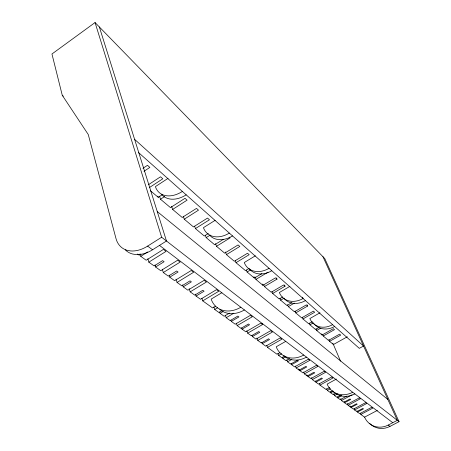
<?xml version="1.0" encoding="UTF-8"?>
<svg xmlns="http://www.w3.org/2000/svg" width="451" height="451" viewBox="0 0 451 451"><rect width="100%" height="100%" fill="white"/><g stroke="black" fill="none" stroke-linecap="round" stroke-linejoin="round"><path stroke-width="0.68" d="M399.045 421.679L324.771 258.575L95.06 22.55L51.955 53.99L62.255 95.268L88.266 134.533L115.997 238.551A31.277 21.778 -51.6 0 0 127.729 250.468L130.767 250.953A31.277 21.778 -51.6 0 0 147.618 246.111L161.638 237.237L399.045 421.679L389.985 426.387A18.767 17.426 -56.5 0 1 378.434 428.174L376.202 427.582A18.767 17.426 -56.5 0 1 369.544 423.275M142.944 168.313L147.471 165.314L149.856 167.411L143.999 171.284M148.402 184.735L160.528 176.792L162.811 178.799L149.569 187.458M168.031 178.37L155.403 186.613A25.741 17.837 -48 0 0 182.379 191.45M150.448 190.779L158.262 197.346L162.399 194.669M159.519 196.174L160.494 199.224L164.615 196.557M171.634 206.4L172.626 209.416L187.103 200.143L185.006 198.299L170.484 207.618L160.494 199.224M183.258 216.215L184.262 219.192L198.502 210.16L196.489 208.396L182.21 217.467L172.626 209.416M140.938 254.127L139.201 255.221L137.538 254.026M140.069 253.902L140.763 256.343L147.697 251.974M125.293 249.837A31.023 21.744 -51.7 0 0 132.757 254.054L135.785 254.544A31.023 21.744 -51.7 0 0 152.551 249.775L166.481 240.997L99.361 26.97M194.623 226.222L195.435 228.584L209.45 219.784L207.516 218.081L193.462 226.926L184.262 219.192M215.144 220.33L203.446 227.659A23.627 17.51 -47.9 0 0 229.328 233.082M147.866 258.784L148.847 262.149L166.047 251.376L163.437 249.397L146.175 260.233L140.763 256.343M208.311 233.5L204.275 236.014L195.435 228.584M155.009 265.002L155.606 267.009L164.102 261.715L162.631 260.627L154.118 265.938L148.847 262.149M205.352 235.275L206.169 237.604L210.194 235.101M162.298 269.213L163.296 272.534L180.163 262.087L177.683 260.204L160.753 270.707L155.606 267.009M223.555 239.261L214.67 244.752L206.169 237.604M215.55 243.647L216.497 246.285L230.072 237.908L229.181 237.125M169.125 275.178L169.734 277.156L178.066 272.021L176.668 270.989L168.313 276.142L163.296 272.534M176.042 279.152L177.063 282.422L193.614 272.286L191.247 270.493L174.638 280.685L169.734 277.156M225.483 252.024L226.436 254.635L239.802 246.455L238.083 244.944L224.677 253.158L216.497 246.285M182.582 284.885L183.202 286.836L191.376 281.847L190.04 280.86L181.849 285.861L177.063 282.422M235.287 260.746L236.003 262.679L249.172 254.691L247.514 253.231L234.311 261.259L226.436 254.635M189.161 288.634L190.192 291.859L206.434 282.01L204.179 280.296L187.881 290.196L183.202 286.836M255.345 255.818L244.25 262.533A21.84 17.076 -47.7 0 0 269.044 268.311M195.43 294.148L196.05 296.065L204.077 291.222L202.803 290.281L194.759 295.14L190.192 291.859M248.997 268.497L245.462 270.623L236.003 262.679M246.359 270.076L247.08 271.987L250.609 269.867M201.896 298.325L202.73 300.868L218.679 291.295L216.519 289.66L200.52 299.278L196.05 296.065M221.864 292.699L211.169 299.109A26.851 20.988 -51.7 0 0 240.851 307.238M247.08 271.987L254.347 278.092L261.896 273.588M254.945 276.891L255.914 279.406L268.074 272.15M215.623 306.161L212.601 307.96L202.73 300.868M213.87 306.973L214.715 309.476L217.726 307.683M255.914 279.406L262.927 285.303L275.516 277.839L276.993 279.135L264.433 286.571L263.711 284.705M221.869 310.705L218.887 312.475L214.715 309.476M219.643 312.081L220.071 313.321L223.048 311.562M229.503 313.107L224.158 316.264L220.071 313.321M225.331 315.243L226.182 317.713L233.872 313.18M271.942 291.639L272.669 293.488L285.043 286.21L284.542 284.981M289.92 286.312L279.344 292.519A20.301 16.586 -47.5 0 0 303.089 298.5L302.553 297.22M230.878 320.171L231.307 321.4L238.917 316.935L237.801 316.106L230.173 320.588L226.182 317.713M282.709 296.944L279.214 298.99L272.669 293.488M279.891 298.348L280.623 300.174L284.107 298.139M236.307 323.17L237.158 325.605L252.278 316.777L250.39 315.345L235.225 324.213L231.307 321.4M241.646 327.922L242.074 329.134L249.55 324.782L248.478 323.993L240.992 328.356L237.158 325.605M291.774 302.689L286.949 305.49L280.623 300.174M287.586 304.831L288.313 306.635L294.328 303.145M246.827 330.769L247.689 333.165L262.544 324.562L262.093 323.367M251.968 335.358L252.402 336.553L259.748 332.308L258.722 331.553L251.359 335.803L247.689 333.165M295.027 311.1L295.755 312.887L307.616 306.049L307.12 304.859M256.923 338.058L257.786 340.42L272.393 332.032L270.656 330.713L256.005 339.141L252.402 336.553M302.226 317.171L302.959 318.942L314.657 312.239L313.411 311.139L301.68 317.87L295.755 312.887M261.822 342.348L262.307 343.673L269.54 339.535L268.554 338.808L261.309 342.957L257.786 340.42M319.973 312.785L309.843 318.575A18.965 16.073 -47.3 0 0 332.59 324.664M312.351 321.681L308.698 323.767L302.959 318.942M266.75 345.421L267.482 347.388L281.847 339.203L280.178 337.934L265.769 346.159L262.307 343.673M309.206 323.057L309.933 324.805L312.971 323.074M285.782 341.345L276.209 346.791A23.559 19.855 -52.4 0 0 303.748 355.044M319.099 327.432L315.491 329.478L309.933 324.805M315.965 328.751L316.692 330.482L320.887 328.108M279.981 352.586L277.038 354.255L267.482 347.388M277.934 353.488L278.667 355.427L281.728 353.697M316.692 330.482L322.082 335.014L333.351 328.666L334.484 329.658L323.243 335.989L322.516 334.276M284.812 356.11L281.898 357.744L278.667 355.427M282.326 357.124L282.816 358.404L285.72 356.769M289.615 358.652L285.99 360.687L282.816 358.404M286.83 359.904L287.563 361.815L291.774 359.447M328.875 339.637L329.596 341.334L340.697 335.116L339.597 334.152L328.475 340.387L323.243 335.989M291.064 363.416L291.549 364.679L298.41 360.845L297.542 360.202L290.669 364.047L287.563 361.815M347.304 336.79L333.413 344.541L329.596 341.334M295.388 366.082L296.121 367.965L309.752 360.366L308.281 359.25L294.61 366.877L291.549 364.679M296.121 367.965L299.114 370.113L305.879 366.359L306.714 366.973L299.966 370.728L299.475 369.476M303.636 372.03L304.363 373.89L317.786 366.46L316.365 365.383L302.909 372.842L299.966 370.728M304.363 373.89L307.249 375.959L313.907 372.284L314.719 372.881L308.067 376.551L307.582 375.317M311.585 377.763L312.312 379.595L325.532 372.329L324.162 371.291L310.908 378.586L308.067 376.551M315.401 380.948L315.886 382.166L322.431 378.575L321.653 378L315.097 381.597L312.312 379.595M319.252 383.299L319.979 385.109L332.996 377.994L331.677 376.991L318.626 384.134L315.886 382.166M336.39 379.065L327.127 384.117A20.988 18.683 -53.3 0 0 352.699 392.257M329.743 387.482L326.073 389.484L319.979 385.109M326.654 388.638L327.381 390.425L330.431 388.762M332.866 390.718L329.974 392.285L327.381 390.425M330.222 391.631L330.707 392.815L333.599 391.248M335.674 393.345L333.261 394.648L330.707 392.815M333.802 393.796L334.529 395.555L337.534 393.932M341.024 395.206L337.032 397.359L334.529 395.555M337.258 396.7L337.743 397.867L341.728 395.724M346.746 396.125L340.212 399.642L337.743 397.867M340.708 398.78L341.435 400.522L352.101 394.788M344.062 401.604L344.541 402.754L350.715 399.451L350.032 398.949L343.859 402.264L341.435 400.522M347.388 403.6L348.11 405.319L360.383 398.763L359.233 397.889L346.932 404.468L344.541 402.754M348.11 405.319L350.455 407.005L356.544 403.752L357.203 404.237L351.12 407.478L350.641 406.34M354.024 408.668L354.571 409.959L366.669 403.532L365.558 402.687L353.426 409.136L351.12 407.478M356.938 410.765L357.485 412.051L363.483 408.871L362.846 408.403L356.842 411.588L354.571 409.959M360.281 413.178L360.828 414.452L372.752 408.144L371.675 407.326L359.718 413.657L357.485 412.051M360.828 414.452L364.577 417.147L377.397 410.387M364.577 417.147A18.857 17.482 -56.3 0 0 374.381 426.285L376.624 426.877A18.857 17.482 -56.3 0 0 388.221 425.073L397.32 420.338L322.95 256.704M242.074 329.134L245.829 331.835L260.734 323.187L262.544 324.562M147.618 246.111L152.551 249.775M388.221 425.073L389.985 426.387M159.496 245.4L392.765 422.711M157.247 211.558L387.809 399.411M264.433 286.571L271.209 292.265L283.617 284.959L285.043 286.21M288.313 306.635L294.435 311.782L306.33 304.915L307.616 306.049M62.255 95.268L63.292 96.17M138.35 152.404L359.306 348.358L363.545 346.018L134.595 139.325M332.832 343.183L340.561 361.189M321.597 333.87L322.082 335.014M349.976 405.861L350.455 407.005M276.491 277.895L276.993 279.135M306.765 374.73L307.249 375.959M298.624 368.867L299.114 370.113M262.443 284.057L262.927 285.303M253.868 276.835L254.347 278.092M157.873 196.123L158.262 197.346M95.06 22.55L161.638 237.237M305.445 300.591A20.194 16.546 -47.5 0 1 284 298.353M271.778 270.735A21.716 17.042 -47.7 0 1 249.313 268.847M354.864 393.903A20.876 18.626 -53.4 0 1 333.531 391.812M334.648 326.485A18.869 16.033 -47.2 0 1 313.31 322.877M186.195 194.832A25.572 17.814 -48 0 1 161.881 194.629M232.536 235.929A23.486 17.482 -47.9 0 1 210.555 236.206M244.414 309.95A26.665 20.938 -51.7 0 1 219.75 309.33M306.483 357.124A23.418 19.793 -52.4 0 1 283.831 355.828"/></g></svg>
